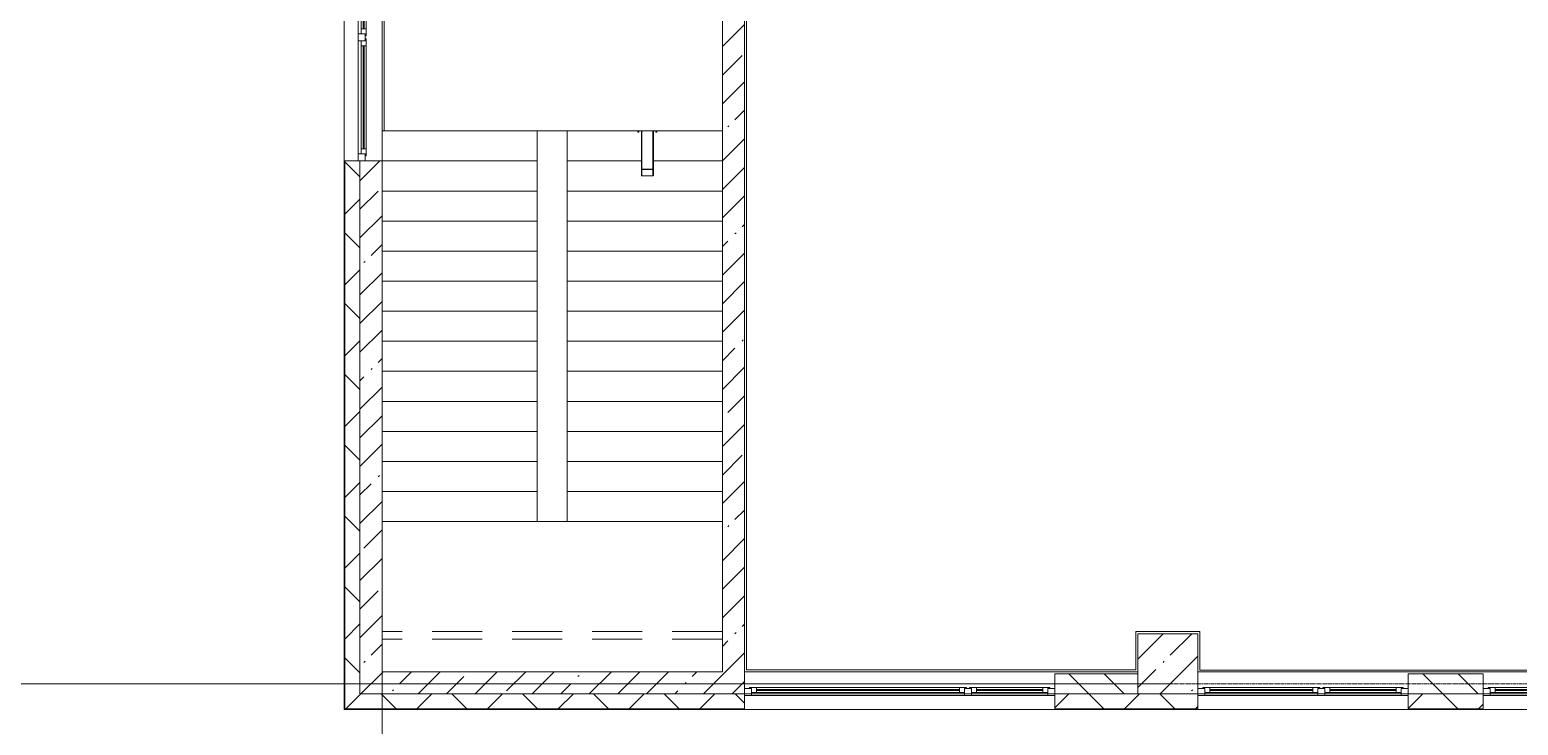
# Model space of a CAD drawing. Header units: millimetres. Extents: x 36059 to 234328, y -8553 to 29000.
# Drawn here: x 103909 to 118778, y -414 to 6530 of the extents above; entities that cross this region are included whole.
import ezdxf

# ---------------------------------------------------------------- set-up
doc = ezdxf.new("R2010")
doc.units = ezdxf.units.MM
doc.linetypes.add('200_ШТРИХ__ш1_п0_6_', pattern=[800, 500, -300])
doc.linetypes.add('Осевая', pattern=[31.75, 6.35, -4.7625, 15.875, -4.7625])
for name, color, linetype, lineweight in [('A-DETL-MBND-1', 7, '200_ШТРИХ__ш1_п0_6_', 9), ('A-GLAZ-2', 7, 'Continuous', 5), ('A-WALL', 7, 'Continuous', 9), ('A-WALL-3', 7, 'Continuous', 5), ('I-WALL-4', 7, 'Continuous', 5), ('S-COLS-3', 7, 'Continuous', 5), ('S-STRS', 7, 'Continuous', 5), ('Оси', 7, 'Continuous', 9), ('Оси-2', 7, 'Осевая', 9)]:
    doc.layers.add(name, color=color, linetype=linetype, lineweight=lineweight)
doc.layers.add('A-FLOR-2', color=7, linetype='Continuous', lineweight=5, true_color=0xaaaaaa)
pattern_1 = [(45, (107317.9, 0), (-353.5534, 353.5534), []), (135, (107317.9, 0), (-353.5534, -353.5534), [])]
pattern_2 = [(45, (107317.9, 0), (-285.123, 285.123), []), (45, (107603, 0), (-285.123, 285.123), [504.031, -100.806, 16.764, -84.042])]

# ---------------------------------------------------------------- blocks, each defined once
blk = doc.blocks.new('120_Окно_СКБ_2Ст - 120_Окно_СКБ_2Ст 3100х2500 _мал_ створка слева-2_-22446420-3_10_2_птичка')
at = {"layer": 'A-GLAZ-2'}
for p, q in [((-1550, -127), (-1550, -57)), ((-1550, -57), (-1480, -57)), ((1550, -57), (-1550, -57)), ((-1480, -127), (-1550, -127)), ((-1550, -127), (-1500, -127)), ((-1480, -127), (-1500, -127)), ((-1500, -127), (-1500, -137)), ((-1500, -137), (-700, -137)), ((-700, -137), (-1500, -137)), ((-1480, -57), (-1480, -127)), ((-720, -87), (-1480, -87)), ((-1480, -87), (-1480, -127)), ((-1430, -137), (-1430, -87)), ((-1430, -107), (-770, -107)), ((-770, -117), (-1430, -117)), ((-770, -137), (-770, -87)), ((-720, -127), (-720, -57)), ((-720, -57), (-650, -57)), ((-720, -127), (-720, -87)), ((-650, -127), (-720, -127)), ((-700, -127), (-720, -127)), ((-700, -127), (-670, -127)), ((-700, -137), (-700, -127)), ((-650, -127), (-670, -127)), ((-670, -127), (-670, -137)), ((-670, -137), (1500, -137)), ((1500, -137), (-670, -137)), ((-650, -57), (-650, -127)), ((1480, -87), (-650, -87)), ((-650, -87), (-650, -127)), ((-600, -137), (-600, -87)), ((-600, -107), (1430, -107)), ((1430, -117), (-600, -117)), ((1430, -137), (1430, -87)), ((1480, -127), (1480, -57)), ((1480, -57), (1550, -57)), ((1480, -127), (1480, -87)), ((1550, -127), (1480, -127)), ((1500, -127), (1480, -127)), ((1500, -127), (1550, -127)), ((1500, -137), (1500, -127)), ((1550, -57), (1550, -127))]:
    blk.add_line(p, q, dxfattribs=at)
blk = doc.blocks.new('120_Окно_СКБ_2Ст - 120_Окно_СКБ_2Ст 2100х2500 _мал створка СЛЕВА_-22446485-3_10_2_птичка')
at = {"layer": 'A-GLAZ-2'}
for p, q in [((-1050, -127), (-1050, -57)), ((-1050, -57), (-980, -57)), ((1050, -57), (-1050, -57)), ((-980, -127), (-1050, -127)), ((-1050, -127), (-1000, -127)), ((-980, -127), (-1000, -127)), ((-1000, -127), (-1000, -137)), ((-1000, -137), (-200, -137)), ((-200, -137), (-1000, -137)), ((-980, -57), (-980, -127)), ((-220, -87), (-980, -87)), ((-980, -87), (-980, -127)), ((-930, -137), (-930, -87)), ((-930, -107), (-270, -107)), ((-270, -117), (-930, -117)), ((-270, -137), (-270, -87)), ((-220, -127), (-220, -57)), ((-220, -57), (-150, -57)), ((-220, -127), (-220, -87)), ((-150, -127), (-220, -127)), ((-200, -127), (-220, -127)), ((-200, -127), (-170, -127)), ((-200, -137), (-200, -127)), ((-150, -127), (-170, -127)), ((-170, -127), (-170, -137)), ((-170, -137), (1000, -137)), ((1000, -137), (-170, -137)), ((-150, -57), (-150, -127)), ((980, -87), (-150, -87)), ((-150, -87), (-150, -127)), ((-100, -137), (-100, -87)), ((-100, -107), (930, -107)), ((930, -117), (-100, -117)), ((930, -137), (930, -87)), ((980, -127), (980, -57)), ((980, -57), (1050, -57)), ((980, -127), (980, -87)), ((1050, -127), (980, -127)), ((1000, -127), (980, -127)), ((1000, -127), (1050, -127)), ((1000, -137), (1000, -127)), ((1050, -57), (1050, -127))]:
    blk.add_line(p, q, dxfattribs=at)
blk = doc.blocks.new('120_Окно_СКБ_1Ст - 120_Окно_СКБ_1Ст 900х2500_h_-22445987-3_10_2_птичка')
at = {"layer": 'A-GLAZ-2'}
for p, q in [((-450, -127), (-450, -57)), ((-450, -57), (-380, -57)), ((450, -57), (-450, -57)), ((-380, -127), (-450, -127)), ((-450, -127), (-400, -127)), ((-380, -127), (-400, -127)), ((-400, -127), (-400, -137)), ((-400, -137), (400, -137)), ((400, -137), (-400, -137)), ((-380, -57), (-380, -127)), ((380, -87), (-380, -87)), ((-380, -87), (-380, -127)), ((-330, -137), (-330, -87)), ((-330, -107), (330, -107)), ((330, -117), (-330, -117)), ((330, -137), (330, -87)), ((380, -127), (380, -57)), ((380, -57), (450, -57)), ((380, -127), (380, -87)), ((450, -127), (380, -127)), ((400, -127), (380, -127)), ((400, -127), (450, -127)), ((400, -137), (400, -127)), ((450, -57), (450, -127))]:
    blk.add_line(p, q, dxfattribs=at)
blk = doc.blocks.new('120_Окно_СКБ_2Ст - 120_Окно_СКБ_2Ст 2100х2400 _мал створка справа_-22446225-3_10_2_птичка')
at = {"layer": 'A-GLAZ-2'}
for p, q in [((-1050, -127), (-1050, -57)), ((-1050, -57), (-980, -57)), ((1050, -57), (-1050, -57)), ((-980, -127), (-1050, -127)), ((-1050, -127), (-1000, -127)), ((-980, -127), (-1000, -127)), ((-1000, -127), (-1000, -137)), ((-1000, -137), (170, -137)), ((170, -137), (-1000, -137)), ((-980, -57), (-980, -127)), ((150, -87), (-980, -87)), ((-980, -87), (-980, -127)), ((-930, -137), (-930, -87)), ((-930, -107), (100, -107)), ((100, -117), (-930, -117)), ((100, -137), (100, -87)), ((150, -127), (150, -57)), ((150, -57), (220, -57)), ((150, -127), (150, -87)), ((220, -127), (150, -127)), ((170, -127), (150, -127)), ((170, -127), (200, -127)), ((170, -137), (170, -127)), ((220, -127), (200, -127)), ((200, -127), (200, -137)), ((200, -137), (1000, -137)), ((1000, -137), (200, -137)), ((220, -57), (220, -127)), ((980, -87), (220, -87)), ((220, -87), (220, -127)), ((270, -137), (270, -87)), ((270, -107), (930, -107)), ((930, -117), (270, -117)), ((930, -137), (930, -87)), ((980, -127), (980, -57)), ((980, -57), (1050, -57)), ((980, -127), (980, -87)), ((1050, -127), (980, -127)), ((1000, -127), (980, -127)), ((1000, -127), (1050, -127)), ((1000, -137), (1000, -127)), ((1050, -57), (1050, -127))]:
    blk.add_line(p, q, dxfattribs=at)
blk = doc.blocks.new('Анкер клиновой - Анкер клиновой МКТ В 10-10-16_85-22193208-3_10_2_птичка')
at = {"layer": 'A-DETL-MBND-1'}
for p, q in [((122191, 13788), (122191, 13784)), ((122207, 13788), (122191, 13788)), ((122191, 13788), (122207, 13788)), ((122194, 13798), (122194, 13784)), ((122204, 13798), (122194, 13798)), ((122194, 13798), (122204, 13798)), ((122204, 13784), (122204, 13798)), ((122207, 13784), (122207, 13788))]:
    blk.add_line(p, q, dxfattribs=at)
blk = doc.blocks.new('ОМ_Труба_ГОСТ 8639-82 - ОМ_Труба_ГОСТ 8639-82-V159-3_10_2_птичка')
at = {"layer": 'A-DETL-MBND-1'}
for p, q in [((2701, 5520), (2701, 5133)), ((2707, 5070), (2707, 5520)), ((2815, 5070), (2815, 5520)), ((2821, 5133), (2821, 5520)), ((2701, 5075), (2701, 5133)), ((2707, 5133), (2707, 5075)), ((2710, 5138), (2812, 5138)), ((2812, 5135), (2710, 5135)), ((2710, 5073), (2812, 5073)), ((2812, 5070), (2710, 5070)), ((2815, 5075), (2815, 5133)), ((2821, 5133), (2821, 5075))]:
    blk.add_line(p, q, dxfattribs=at)
at = {"layer": 'A-DETL-MBND-1', "flags": 128}
for points in [[(2701, 5133), (2701, 5134), (2702, 5135), (2703, 5136), (2704, 5137), (2706, 5137), (2708, 5138), (2710, 5138)], [(2710, 5070), (2708, 5070), (2706, 5070), (2704, 5071), (2703, 5072), (2702, 5073), (2701, 5074), (2701, 5075)], [(2710, 5135), (2709, 5135), (2708, 5134), (2708, 5134), (2707, 5134), (2707, 5134), (2707, 5133), (2707, 5133)], [(2707, 5075), (2707, 5074), (2707, 5074), (2707, 5074), (2708, 5073), (2708, 5073), (2709, 5073), (2710, 5073)], [(2812, 5138), (2814, 5138), (2816, 5137), (2817, 5137), (2819, 5136), (2820, 5135), (2820, 5134), (2821, 5133)], [(2815, 5133), (2815, 5133), (2814, 5134), (2814, 5134), (2814, 5134), (2813, 5134), (2812, 5135), (2812, 5135)], [(2821, 5075), (2820, 5074), (2820, 5073), (2819, 5072), (2817, 5071), (2816, 5070), (2814, 5070), (2812, 5070)], [(2812, 5073), (2812, 5073), (2813, 5073), (2814, 5073), (2814, 5074), (2814, 5074), (2815, 5074), (2815, 5075)]]:
    blk.add_lwpolyline(points, dxfattribs=at)
blk = doc.blocks.new('Зашивка приборов отопления37 - Зашивка приборов отопления-33325027-3_10_2_птичка')
at = {"layer": 'A-DETL-MBND-1'}
for p, q in [((121055, 18487), (124455, 18487)), ((121055, 18412), (124455, 18412))]:
    blk.add_line(p, q, dxfattribs=at)

msp = doc.modelspace()

# ---------------------------------------------------------------- hatches: boundary and pattern name
at = {"layer": 'A-WALL-3'}
h = msp.add_hatch(dxfattribs=at)
h.set_pattern_fill('FP_109', color=256, style=0, pattern_type=2)
h.set_pattern_definition(pattern_1)
h.paths.add_polyline_path([(107057.9, -100), (107207.9, -100), (107207.9, 5220), (107057.9, 5220), (107057.9, 1965.8)])
h.paths.add_polyline_path([(107057.9, 7320), (107207.9, 7320), (107207.9, 8520), (107057.9, 8520), (107057.9, 7750.3)])
h.paths.add_polyline_path([(107207.9, 10820), (107207.9, 12220), (107057.9, 12220), (107057.9, 10820)])
h.paths.add_polyline_path([(107207.9, 13120), (107207.9, 15073), (107057.9, 15073), (107057.9, 13120)])
h = msp.add_hatch(dxfattribs=at)
h.set_pattern_fill('FP_107', color=256, style=0, pattern_type=2)
h.set_pattern_definition([(135, (107317.9, 0), (-176.7767, -176.7767), [])])
h.paths.add_polyline_path([(139427.9, -100), (139427.9, 100), (138200.7, 100), (138200.7, -100), (139017.3, -100)])
h.paths.add_polyline_path([(145307.9, -100), (145307.9, 100), (144740.9, 100), (144740.9, -100)])
h.paths.add_polyline_path([(137152.9, -100), (137300.7, -100), (137300.7, 100), (137127.6, 100), (137127.6, -100)])
h.paths.add_polyline_path([(143678.3, -100), (143840.9, -100), (143840.9, 100), (143287.9, 100), (143287.9, -100)])
h.paths.add_polyline_path([(140927.9, -100), (141187.9, -100), (141187.9, 100), (140927.9, 100), (140927.9, 39.5)])
h.paths.add_polyline_path([(126677.9, -100), (128027.9, -100), (128027.9, 100), (126677.9, 100)])
h.paths.add_polyline_path([(124102, -100), (124577.9, -100), (124577.9, 100), (123827.9, 100), (123827.9, -100)])
h.paths.add_polyline_path([(132491.8, -100), (132877.9, -100), (132877.9, 100), (132127.9, 100), (132127.9, -100)])
h.paths.add_polyline_path([(130027.9, -100), (130027.9, 100), (129827.9, 100), (129827.9, -100)])
h.paths.add_polyline_path([(133727.6, -100), (133727.6, 100), (133477.9, 100), (133477.9, -100)])
h.paths.add_polyline_path([(122927.9, -100), (122927.9, 100), (122177.9, 100), (122177.9, -100)])
h.paths.add_polyline_path([(128927.9, -100), (129227.9, -100), (129227.9, 100), (128927.9, 100)])
h.paths.add_polyline_path([(118427.9, -100), (118427.9, 100), (117677.6, 100), (117677.6, -100)])
h.paths.add_polyline_path([(119327.9, -100), (119477.9, -100), (119477.9, 100), (119327.9, 100)])
h.paths.add_polyline_path([(114977.9, -100), (114977.9, 100), (114147.9, 100), (114147.9, -100), (114780, -100)])
h = msp.add_hatch(dxfattribs=at)
h.set_pattern_fill('FP_109', color=256, style=0, pattern_type=2)
h.set_pattern_definition(pattern_1)
h.paths.add_polyline_path([(140881.7, -250), (141187.9, -250), (141187.9, -100), (140327.9, -100), (140327.9, -250)])
h.paths.add_polyline_path([(145628, -250), (145628, -100), (144740.9, -100), (144740.9, -250), (145542.7, -250)])
h.paths.add_polyline_path([(137300.7, -250), (137300.7, -100), (136527.6, -100), (136527.6, -250), (137152.9, -250)])
h.paths.add_polyline_path([(138200.7, -250), (139427.9, -250), (139427.9, -100), (138200.7, -100)])
h.paths.add_polyline_path([(143678.3, -250), (143840.9, -250), (143840.9, -100), (143287.9, -100), (143287.9, -250)])
h.paths.add_polyline_path([(133424.1, -250), (133727.6, -250), (133727.6, -100), (132127.9, -100), (132127.9, -250), (132491.8, -250)])
h.paths.add_polyline_path([(128027.9, -250), (128027.9, -100), (126677.9, -100), (126677.9, -250), (126898.6, -250)])
h.paths.add_polyline_path([(128927.9, -250), (130027.9, -250), (130027.9, -100), (128927.9, -100)])
h.paths.add_polyline_path([(122177.9, -250), (122927.9, -250), (122927.9, -100), (122177.9, -100)])
h.paths.add_polyline_path([(123827.9, -250), (124577.9, -250), (124577.9, -100), (123827.9, -100)])
h.paths.add_polyline_path([(120077.9, -250), (120077.9, -100), (119327.9, -100), (119327.9, -250), (119441, -250)])
h.paths.add_polyline_path([(114147.9, -250), (115577.6, -250), (115577.6, -100), (114147.9, -100)])
h.paths.add_polyline_path([(117677.6, -250), (118427.9, -250), (118427.9, -100), (117677.6, -100)])
h.paths.add_polyline_path([(111047.9, -250), (111047.9, -100), (107057.9, -100), (107057.9, -250), (110119, -250)])
at = {"layer": 'I-WALL-4'}
h = msp.add_hatch(dxfattribs=at)
h.set_pattern_fill('FP_105', color=256, style=0, pattern_type=2)
h.set_pattern_definition(pattern_2)
h.paths.add_polyline_path([(107207.9, -100), (107427.9, -100), (107427.9, 5220), (107207.9, 5220), (107207.9, 1965.8)])
h.paths.add_polyline_path([(107427.9, 7320), (107427.9, 7900), (107207.9, 7900), (107207.9, 7320)])
h = msp.add_hatch(dxfattribs=at)
h.set_pattern_fill('FP_105', color=256, style=0, pattern_type=2)
h.set_pattern_definition(pattern_2)
h.paths.add_polyline_path([(111047.9, -100), (111047.9, 7900), (110827.9, 7900), (110827.9, -100)])
h = msp.add_hatch(dxfattribs=at)
h.set_pattern_fill('FP_105', color=256, style=0, pattern_type=2)
h.set_pattern_definition(pattern_2)
h.paths.add_polyline_path([(107427.9, -100), (110827.9, -100), (110827.9, 120), (107427.9, 120)])
at = {"layer": 'S-COLS-3'}
h = msp.add_hatch(dxfattribs=at)
h.set_pattern_fill('FP_105', color=256, style=0, pattern_type=2)
h.set_pattern_definition(pattern_2)
h.paths.add_polyline_path([(115577.9, -100), (115577.9, 500), (114977.9, 500), (114977.9, -100)])

# ---------------------------------------------------------------- linework, layer by layer
at = {"layer": 'A-FLOR-2'}
for p, q in [((107447.9, 7659), (107447.9, 5520)), ((111067.9, 7680), (111067.9, 140.5)), ((107427.9, 5520), (110827.9, 5520)), ((114957.9, 140.5), (114957.9, 520.5)), ((114957.9, 520.5), (115597.9, 520.5)), ((115597.9, 520.5), (115597.9, 135.5)), ((111067.9, 140.5), (114957.9, 140.5)), ((115597.9, 135.5), (119462.9, 135.5))]:
    msp.add_line(p, q, dxfattribs=at)
at = {"layer": 'A-WALL'}
for p, q in [((107054.9, 5220), (107054.9, -253)), ((107057.9, 5220), (107057.9, -250)), ((107207.9, -100), (107207.9, 5220)), ((114147.9, -100), (114977.9, -100)), ((117677.6, -100), (118427.9, -100)), ((107054.9, -253), (111047.9, -253)), ((107057.9, -250), (111047.9, -250)), ((114147.9, -250), (115577.6, -250)), ((114147.9, -253), (115577.6, -253)), ((117677.6, -250), (118427.9, -250)), ((117677.6, -253), (118427.9, -253))]:
    msp.add_line(p, q, dxfattribs=at)
at = {"layer": 'A-WALL-3'}
for p, q in [((107049.9, 14772.9), (107049.9, -258)), ((107207.9, 5220), (107049.9, 5220)), ((114977.9, 100), (114147.9, 100)), ((114147.9, 100), (114147.9, -258)), ((114977.9, -100), (114977.9, 100)), ((118427.9, 100), (117677.6, 100)), ((117677.6, 100), (117677.6, -258)), ((118427.9, -258), (118427.9, 100)), ((114147.9, -100), (107207.9, -100)), ((111047.9, -258), (111047.9, -100)), ((115577.6, -100), (114977.9, -100)), ((115577.6, -258), (115577.6, -100)), ((115577.9, -100), (117677.6, -100)), ((118427.9, -100), (119327.9, -100)), ((107049.9, -258), (136527.6, -258))]:
    msp.add_line(p, q, dxfattribs=at)
at = {"layer": 'I-WALL-4'}
for p, q in [((107427.9, 120), (107427.9, 7680)), ((110827.9, 7680), (110827.9, 120)), ((111047.9, -100), (111047.9, 7700)), ((107427.9, 5220), (107207.9, 5220)), ((110827.9, 120), (107427.9, 120)), ((111047.9, 120), (114977.9, 120)), ((115577.9, 120), (119477.9, 120))]:
    msp.add_line(p, q, dxfattribs=at)
at = {"layer": 'S-COLS-3'}
for p, q in [((115577.9, 500), (114977.9, 500)), ((114977.9, 500), (114977.9, 100)), ((115577.9, -100), (115577.9, 500)), ((114977.9, 100), (114977.9, -100)), ((114977.9, -100), (115577.9, -100))]:
    msp.add_line(p, q, dxfattribs=at)
at = {"layer": 'S-STRS'}
for p, q in [((107427.9, 5520), (108977.9, 5520)), ((108977.9, 5220), (108977.9, 5520)), ((109277.9, 5520), (109277.9, 5220)), ((107427.9, 5220), (108977.9, 5220)), ((107427.9, 5220), (108977.9, 5220)), ((108977.9, 4920), (108977.9, 5220)), ((109277.9, 5220), (109277.9, 4920)), ((110022.2, 5220), (109277.9, 5220)), ((110022.2, 5220), (109277.9, 5220)), ((110827.9, 5220), (110135, 5220)), ((110827.9, 5220), (110135, 5220)), ((107427.9, 4920), (108977.9, 4920)), ((107427.9, 4920), (108977.9, 4920)), ((108977.9, 4620), (108977.9, 4920)), ((109277.9, 4920), (109277.9, 4620)), ((110827.9, 4920), (109277.9, 4920)), ((110827.9, 4920), (109277.9, 4920)), ((107427.9, 4620), (108977.9, 4620)), ((107427.9, 4620), (108977.9, 4620)), ((108977.9, 4320), (108977.9, 4620)), ((109277.9, 4620), (109277.9, 4320)), ((110827.9, 4620), (109277.9, 4620)), ((110827.9, 4620), (109277.9, 4620)), ((107427.9, 4320), (108977.9, 4320)), ((107427.9, 4320), (108977.9, 4320)), ((108977.9, 4020), (108977.9, 4320)), ((109277.9, 4320), (109277.9, 4020)), ((110827.9, 4320), (109277.9, 4320)), ((110827.9, 4320), (109277.9, 4320)), ((107427.9, 4020), (108977.9, 4020)), ((107427.9, 4020), (108977.9, 4020)), ((108977.9, 3720), (108977.9, 4020)), ((109277.9, 4020), (109277.9, 3720)), ((110827.9, 4020), (109277.9, 4020)), ((110827.9, 4020), (109277.9, 4020)), ((107427.9, 3720), (108977.9, 3720)), ((107427.9, 3720), (108977.9, 3720)), ((108977.9, 3420), (108977.9, 3720)), ((109277.9, 3720), (109277.9, 3420)), ((110827.9, 3720), (109277.9, 3720)), ((110827.9, 3720), (109277.9, 3720)), ((107427.9, 3420), (108977.9, 3420)), ((107427.9, 3420), (108977.9, 3420)), ((108977.9, 3120), (108977.9, 3420)), ((109277.9, 3420), (109277.9, 3120)), ((110827.9, 3420), (109277.9, 3420)), ((110827.9, 3420), (109277.9, 3420)), ((107427.9, 3120), (108977.9, 3120)), ((107427.9, 3120), (108977.9, 3120)), ((108977.9, 2820), (108977.9, 3120)), ((109277.9, 3120), (109277.9, 2820)), ((110827.9, 3120), (109277.9, 3120)), ((110827.9, 3120), (109277.9, 3120)), ((107427.9, 2820), (108977.9, 2820)), ((107427.9, 2820), (108977.9, 2820)), ((108977.9, 2520), (108977.9, 2820)), ((109277.9, 2820), (109277.9, 2520)), ((110827.9, 2820), (109277.9, 2820)), ((110827.9, 2820), (109277.9, 2820)), ((107427.9, 2520), (108977.9, 2520)), ((107427.9, 2520), (108977.9, 2520)), ((108977.9, 2220), (108977.9, 2520)), ((109277.9, 2520), (109277.9, 2220)), ((110827.9, 2520), (109277.9, 2520)), ((110827.9, 2520), (109277.9, 2520)), ((107427.9, 2220), (108977.9, 2220)), ((107427.9, 2220), (108977.9, 2220)), ((108977.9, 1920), (108977.9, 2220)), ((109277.9, 2220), (109277.9, 1920)), ((110827.9, 2220), (109277.9, 2220)), ((110827.9, 2220), (109277.9, 2220)), ((107427.9, 1920), (108977.9, 1920)), ((107427.9, 1920), (108977.9, 1920)), ((108977.9, 1620), (108977.9, 1920)), ((109277.9, 1920), (109277.9, 1620)), ((110827.9, 1920), (109277.9, 1920)), ((110827.9, 1920), (109277.9, 1920)), ((107427.9, 1620), (108977.9, 1620)), ((107427.9, 1620), (108977.9, 1620)), ((109277.9, 1620), (108977.9, 1620)), ((110827.9, 1620), (109277.9, 1620)), ((110827.9, 1620), (109277.9, 1620))]:
    msp.add_line(p, q, dxfattribs=at)
at = {"layer": 'Оси'}
for p, q in [((107427.9, 5439), (107427.9, 15380)), ((107427.9, -4552.8), (107427.9, 5388.2)), ((102822.4, 0), (115322.4, 0))]:
    msp.add_line(p, q, dxfattribs=at)
at = {"layer": 'Оси-2'}
for p, q in [((107427.9, 5388.2), (107427.9, 5439)), ((115322.4, 0), (133577.9, 0))]:
    msp.add_line(p, q, dxfattribs=at)

# ---------------------------------------------------------------- block references
at = {"layer": 'A-DETL-MBND-1', "rotation": 180}
for name, p in [('Анкер клиновой - Анкер клиновой МКТ В 10-10-16_85-22193208-3_10_2_птичка', (232188, 19304)), ('Анкер клиновой - Анкер клиновой МКТ В 10-10-16_85-22193208-3_10_2_птичка', (232368, 19304)), ('Зашивка приборов отопления37 - Зашивка приборов отопления-33325027-3_10_2_птичка', (231882.9, 18932.5))]:
    msp.add_blockref(name, p, dxfattribs=at)
at = {"layer": 'A-DETL-MBND-1'}
msp.add_blockref('ОМ_Труба_ГОСТ 8639-82 - ОМ_Труба_ГОСТ 8639-82-V159-3_10_2_птичка', (107317.9, 0), dxfattribs=at)
at = {"layer": 'A-GLAZ-2'}
for name, p, rotation in [('120_Окно_СКБ_2Ст - 120_Окно_СКБ_2Ст 2100х2400 _мал створка справа_-22446225-3_10_2_птичка', (107132.9, 6270), 89.99999999999991), ('120_Окно_СКБ_2Ст - 120_Окно_СКБ_2Ст 3100х2500 _мал_ створка слева-2_-22446420-3_10_2_птичка', (112597.9, -175), 180), ('120_Окно_СКБ_2Ст - 120_Окно_СКБ_2Ст 2100х2500 _мал створка СЛЕВА_-22446485-3_10_2_птичка', (116627.6, -175), 180), ('120_Окно_СКБ_1Ст - 120_Окно_СКБ_1Ст 900х2500_h_-22445987-3_10_2_птичка', (118877.9, -175), 180)]:
    msp.add_blockref(name, p, dxfattribs=dict(at, rotation=rotation))

doc.saveas('drawing.dxf')
